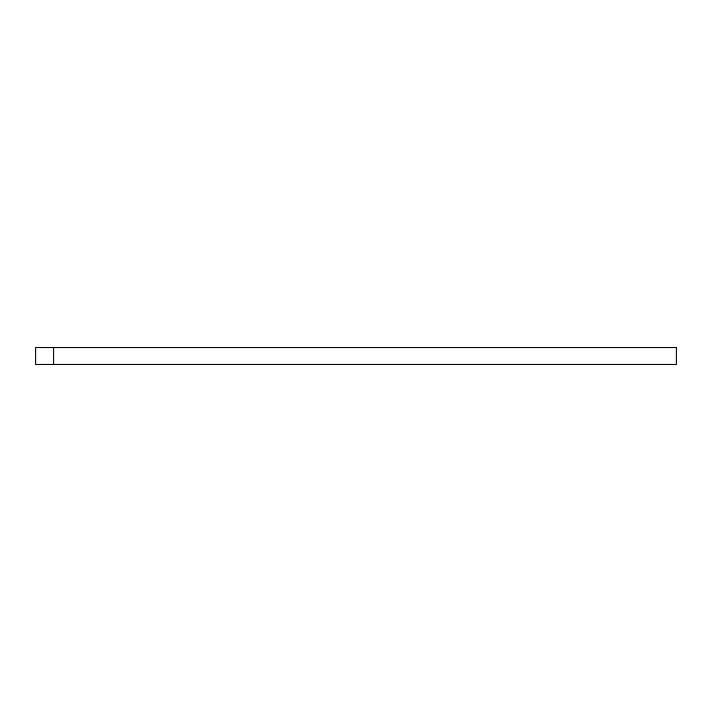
<?xml version="1.0" encoding="UTF-8"?>
<svg xmlns="http://www.w3.org/2000/svg" width="712" height="712" viewBox="0 0 712 712"><rect width="100%" height="100%" fill="white"/><g stroke="black" fill="none" stroke-linecap="round" stroke-linejoin="round"><path stroke-width="1.07" d="M53.569 347.527L53.569 364.473M676.4 347.527L35.6 347.527L35.6 364.473L676.4 364.473L676.4 347.527"/></g></svg>
